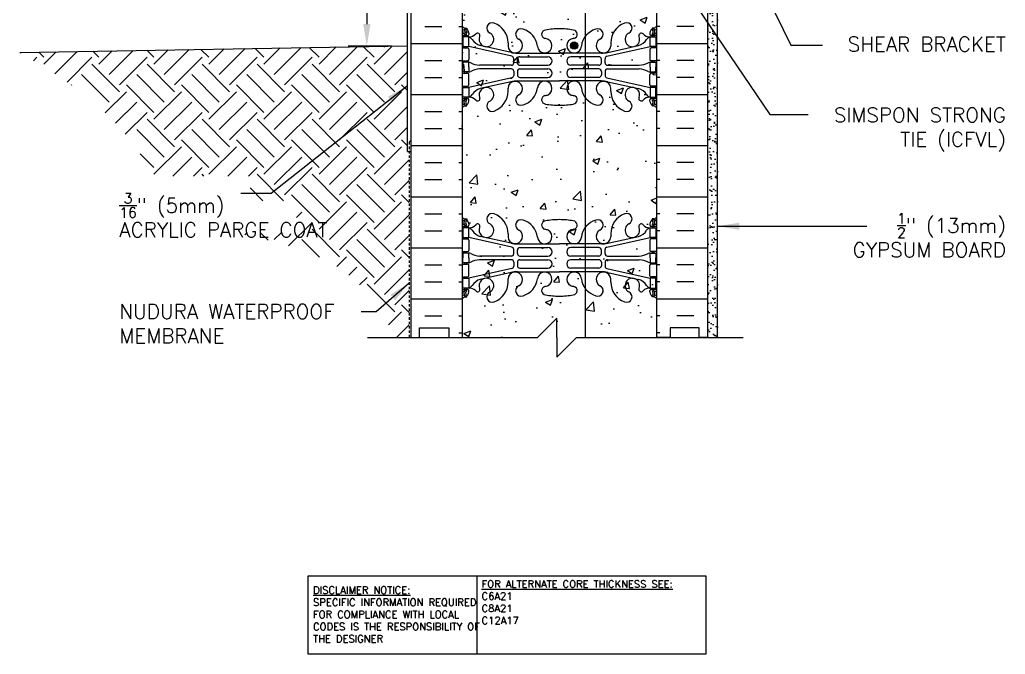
# Model space of a CAD drawing. Header units: inches. Extents: x 90.3 to 141.8, y -7.2 to 64.
# Drawn here: x 90.3 to 141, y -7.2 to 25.4 of the extents above; entities that cross this region are included whole.
import ezdxf

# ---------------------------------------------------------------- set-up
doc = ezdxf.new("R2010")
doc.units = ezdxf.units.IN
doc.header["$LTSCALE"] = 0.5
doc.header["$MEASUREMENT"] = 0
doc.linetypes.add('DASHED2', pattern=[0.375, 0.25, -0.125])
for name, color, linetype in [('HATCH', 12, 'Continuous'), ('line25', 2, 'Continuous'), ('LINE3', 3, 'Continuous'), ('LINE50', 5, 'Continuous'), ('LINE9', 9, 'Continuous'), ('TEXT', 4, 'Continuous'), ('Web_Edge', 9, 'Continuous')]:
    doc.layers.add(name, color=color, linetype=linetype)
doc.styles.add('DIM', font='romans.shx', dxfattribs={"width": 0.7})
doc.styles.add('ROMANS', font='romans.shx', dxfattribs={"height": 1.125})
doc.styles.get("Standard").update_dxf_attribs({"font": 'romans.shx', "height": 1.125})
doc.dimstyles.new('ext_12', dxfattribs={"dimscale": 12, "dimtxt": 0.09375, "dimasz": 0.09375, "dimexe": 0.09375, "dimexo": 0.0625, "dimgap": 0.0625, "dimtad": 1, "dimdec": 1, "dimzin": 3, "dimdsep": 46, "dimlunit": 4, "dimtxsty": 'DIM', "dimcen": 0.09, "dimdle": 0.09375, "dimclrt": 4, "dimadec": 0, "dimazin": 0, "dimtfac": 1, "dimtdec": 1, "dimtmove": 2, "dimatfit": 3, "dimfxl": 0, "dimfrac": 2, "dimtolj": 1, "dimtzin": 0, "dimarcsym": 0})

# ---------------------------------------------------------------- blocks, each defined once
blk = doc.blocks.new('10 web')
at = {"layer": 'Web_Edge'}
for p, q in [((-5, 6.624), (-4.922, 6.624)), ((-4.854, 6.903), (-4.764, 6.903)), ((-4.764, 6.903), (-4.764, 6.861)), ((-4.654, 6.654), (-4.654, 6.586)), ((4.654, 6.654), (4.654, 6.586)), ((4.854, 6.903), (4.764, 6.903)), ((4.764, 6.903), (4.764, 6.861)), ((5, 6.624), (4.922, 6.624)), ((-5, 6.524), (-4.717, 6.524)), ((-4.854, 6.524), (-4.854, 6.454)), ((-4.764, 6.524), (-4.764, 6.454)), ((-4.102, 6.458), (-4.09, 6.479)), ((-2.64, 6.147), (-2.641, 5.983)), ((2.64, 6.147), (2.641, 5.983)), ((4.102, 6.458), (4.09, 6.479)), ((5, 6.524), (4.716, 6.524)), ((4.764, 6.524), (4.764, 6.454)), ((4.854, 6.524), (4.854, 6.454)), ((-5, 5.884), (-4.717, 5.884)), ((-4.854, 5.954), (-4.854, 5.884)), ((-4.764, 5.954), (-4.764, 5.884)), ((-2.441, 5.457), (-4.659, 5.954)), ((-4.654, 5.821), (-4.654, 5.286)), ((-2.485, 5.655), (-4.066, 6.008)), ((-2.158, 5.619), (0, 5.619)), ((2.158, 5.619), (0, 5.619)), ((2.441, 5.457), (4.659, 5.954)), ((2.485, 5.655), (4.066, 6.008)), ((4.654, 5.821), (4.654, 5.286)), ((5, 5.884), (4.716, 5.884)), ((4.764, 5.954), (4.764, 5.884)), ((4.854, 5.954), (4.854, 5.884)), ((-5, 5.224), (-4.717, 5.224)), ((-4.854, 5.224), (-4.854, 5.154)), ((-4.764, 5.224), (-4.764, 5.154)), ((-2.344, 5.123), (-2.344, 5.335)), ((-2.156, 5.124), (-2.156, 5.308)), ((-2.031, 5.433), (-0.592, 5.433)), ((2.031, 5.433), (0.592, 5.433)), ((2.156, 5.124), (2.156, 5.308)), ((2.344, 5.123), (2.344, 5.335)), ((5, 5.224), (4.716, 5.224)), ((4.764, 5.224), (4.764, 5.154)), ((4.854, 5.224), (4.854, 5.154)), ((-5, 4.584), (-4.717, 4.584)), ((-4.854, 4.584), (-4.854, 4.654)), ((-4.764, 4.584), (-4.764, 4.654)), ((-2.469, 4.998), (-4.106, 4.998)), ((-2.469, 4.81), (-4.106, 4.81)), ((-2.344, 4.685), (-2.344, 4.472)), ((-2.156, 4.684), (-2.156, 4.5)), ((-2.031, 4.999), (-0.592, 4.999)), ((-2.031, 4.809), (-0.592, 4.809)), ((2.031, 4.999), (0.592, 4.999)), ((2.031, 4.809), (0.592, 4.809)), ((2.156, 4.684), (2.156, 4.5)), ((2.344, 4.685), (2.344, 4.472)), ((2.469, 4.998), (4.106, 4.998)), ((2.469, 4.81), (4.106, 4.81)), ((5, 4.584), (4.716, 4.584)), ((4.764, 4.584), (4.764, 4.654)), ((4.854, 4.584), (4.854, 4.654)), ((-2.441, 4.35), (-4.659, 3.854)), ((-4.654, 3.986), (-4.654, 4.521)), ((-2.485, 4.152), (-4.066, 3.799)), ((-2.158, 4.188), (0, 4.188)), ((-2.031, 4.375), (-0.592, 4.375)), ((2.158, 4.188), (0, 4.188)), ((2.031, 4.375), (0.592, 4.375)), ((2.441, 4.35), (4.659, 3.854)), ((2.485, 4.152), (4.066, 3.799)), ((4.654, 3.986), (4.654, 4.521)), ((-5, 3.924), (-4.717, 3.924)), ((-4.854, 3.854), (-4.854, 3.924)), ((-4.764, 3.854), (-4.764, 3.924)), ((-2.64, 3.66), (-2.641, 3.825)), ((2.64, 3.66), (2.641, 3.825)), ((5, 3.924), (4.716, 3.924)), ((4.764, 3.854), (4.764, 3.924)), ((4.854, 3.854), (4.854, 3.924)), ((-5, 3.284), (-4.717, 3.284)), ((-5, 3.184), (-4.922, 3.184)), ((-4.854, 3.284), (-4.854, 3.354)), ((-4.764, 3.284), (-4.764, 3.354)), ((-4.654, 3.154), (-4.654, 3.221)), ((-4.102, 3.35), (-4.09, 3.328)), ((4.102, 3.35), (4.09, 3.328)), ((4.654, 3.154), (4.654, 3.221)), ((5, 3.284), (4.716, 3.284)), ((4.764, 3.284), (4.764, 3.354)), ((4.854, 3.284), (4.854, 3.354)), ((5, 3.184), (4.922, 3.184)), ((-4.854, 2.905), (-4.764, 2.905)), ((-4.764, 2.905), (-4.764, 2.947)), ((4.764, 2.905), (4.764, 2.947)), ((4.854, 2.905), (4.764, 2.905)), ((-4.854, -2.905), (-4.764, -2.905)), ((-4.764, -2.905), (-4.764, -2.947)), ((4.854, -2.905), (4.764, -2.905)), ((4.764, -2.905), (4.764, -2.947)), ((-5, -3.184), (-4.922, -3.184)), ((-5, -3.284), (-4.717, -3.284)), ((-4.854, -3.284), (-4.854, -3.354)), ((-4.764, -3.284), (-4.764, -3.354)), ((-4.654, -3.154), (-4.654, -3.221)), ((-4.102, -3.35), (-4.09, -3.328)), ((4.102, -3.35), (4.09, -3.328)), ((4.654, -3.154), (4.654, -3.221)), ((5, -3.284), (4.716, -3.284)), ((4.764, -3.284), (4.764, -3.354)), ((4.854, -3.284), (4.854, -3.354)), ((5, -3.184), (4.922, -3.184)), ((-5, -3.924), (-4.717, -3.924)), ((-4.854, -3.854), (-4.854, -3.924)), ((-4.764, -3.854), (-4.764, -3.924)), ((-2.441, -4.35), (-4.659, -3.854)), ((-4.654, -3.986), (-4.654, -4.521)), ((-2.485, -4.152), (-4.066, -3.799)), ((-2.64, -3.66), (-2.641, -3.825)), ((2.441, -4.35), (4.659, -3.854)), ((2.485, -4.152), (4.066, -3.799)), ((2.64, -3.66), (2.641, -3.825)), ((4.654, -3.986), (4.654, -4.521)), ((5, -3.924), (4.716, -3.924)), ((4.764, -3.854), (4.764, -3.924)), ((4.854, -3.854), (4.854, -3.924)), ((-2.344, -4.685), (-2.344, -4.472)), ((-2.158, -4.188), (0, -4.188)), ((-2.156, -4.684), (-2.156, -4.5)), ((-2.031, -4.375), (-0.592, -4.375)), ((2.158, -4.188), (0, -4.188)), ((2.031, -4.375), (0.592, -4.375)), ((2.156, -4.684), (2.156, -4.5)), ((2.344, -4.685), (2.344, -4.472)), ((-5, -4.584), (-4.717, -4.584)), ((-4.854, -4.584), (-4.854, -4.654)), ((-4.764, -4.584), (-4.764, -4.654)), ((-2.469, -4.81), (-4.106, -4.81)), ((-2.469, -4.998), (-4.106, -4.998)), ((-2.031, -4.809), (-0.592, -4.809)), ((-2.031, -4.999), (-0.592, -4.999)), ((2.031, -4.809), (0.592, -4.809)), ((2.031, -4.999), (0.592, -4.999)), ((2.469, -4.81), (4.106, -4.81)), ((2.469, -4.998), (4.106, -4.998)), ((5, -4.584), (4.716, -4.584)), ((4.764, -4.584), (4.764, -4.654)), ((4.854, -4.584), (4.854, -4.654)), ((-5, -5.224), (-4.717, -5.224)), ((-4.854, -5.224), (-4.854, -5.154)), ((-4.764, -5.224), (-4.764, -5.154)), ((-2.441, -5.457), (-4.659, -5.954)), ((-4.654, -5.821), (-4.654, -5.286)), ((-2.344, -5.123), (-2.344, -5.335)), ((-2.156, -5.124), (-2.156, -5.308)), ((-2.031, -5.433), (-0.592, -5.433)), ((2.031, -5.433), (0.592, -5.433)), ((2.156, -5.124), (2.156, -5.308)), ((2.344, -5.123), (2.344, -5.335)), ((2.441, -5.457), (4.659, -5.954)), ((4.654, -5.821), (4.654, -5.286)), ((5, -5.224), (4.716, -5.224)), ((4.764, -5.224), (4.764, -5.154)), ((4.854, -5.224), (4.854, -5.154)), ((-5, -5.884), (-4.717, -5.884)), ((-4.854, -5.954), (-4.854, -5.884)), ((-4.764, -5.954), (-4.764, -5.884)), ((-2.485, -5.655), (-4.066, -6.008)), ((-2.64, -6.147), (-2.641, -5.983)), ((-2.158, -5.619), (0, -5.619)), ((2.158, -5.619), (0, -5.619)), ((2.485, -5.655), (4.066, -6.008)), ((2.64, -6.147), (2.641, -5.983)), ((5, -5.884), (4.716, -5.884)), ((4.764, -5.954), (4.764, -5.884)), ((4.854, -5.954), (4.854, -5.884)), ((-5, -6.524), (-4.717, -6.524)), ((-4.854, -6.524), (-4.854, -6.454)), ((-4.764, -6.524), (-4.764, -6.454)), ((-4.102, -6.458), (-4.09, -6.479)), ((4.102, -6.458), (4.09, -6.479)), ((5, -6.524), (4.716, -6.524)), ((4.764, -6.524), (4.764, -6.454)), ((4.854, -6.524), (4.854, -6.454)), ((-5, -6.624), (-4.922, -6.624)), ((-4.854, -6.903), (-4.764, -6.903)), ((-4.764, -6.903), (-4.764, -6.861)), ((-4.654, -6.654), (-4.654, -6.586)), ((4.654, -6.654), (4.654, -6.586)), ((4.764, -6.903), (4.764, -6.861)), ((4.854, -6.903), (4.764, -6.903)), ((5, -6.624), (4.922, -6.624))]:
    blk.add_line(p, q, dxfattribs=at)
for points in [[(-4.959, 5.954), (-4.659, 5.954), (-4.659, 6.454), (-4.959, 6.454)], [(4.959, 5.954), (4.659, 5.954), (4.659, 6.454), (4.959, 6.454)], [(-4.959, 3.854), (-4.659, 3.854), (-4.659, 3.354), (-4.959, 3.354)], [(4.959, 3.854), (4.659, 3.854), (4.659, 3.354), (4.959, 3.354)], [(-4.959, -3.854), (-4.659, -3.854), (-4.659, -3.354), (-4.959, -3.354)], [(4.959, -3.854), (4.659, -3.854), (4.659, -3.354), (4.959, -3.354)], [(-4.959, -5.954), (-4.659, -5.954), (-4.659, -6.454), (-4.959, -6.454)], [(4.959, -5.954), (4.659, -5.954), (4.659, -6.454), (4.959, -6.454)]]:
    blk.add_lwpolyline(points, close=True, dxfattribs=at)
for points in [[(-4.659, 4.904), (-4.659, 5.154), (-4.959, 5.154), (-4.959, 4.904)], [(4.659, 4.904), (4.659, 5.154), (4.959, 5.154), (4.959, 4.904)], [(-4.659, 4.904), (-4.659, 4.654), (-4.959, 4.654), (-4.959, 4.904)], [(4.659, 4.904), (4.659, 4.654), (4.959, 4.654), (4.959, 4.904)], [(-4.659, -4.904), (-4.659, -4.654), (-4.959, -4.654), (-4.959, -4.904)], [(-4.659, -4.904), (-4.659, -5.154), (-4.959, -5.154), (-4.959, -4.904)], [(4.659, -4.904), (4.659, -4.654), (4.959, -4.654), (4.959, -4.904)], [(4.659, -4.904), (4.659, -5.154), (4.959, -5.154), (4.959, -4.904)]]:
    blk.add_lwpolyline(points, dxfattribs=at)
for centre, radius, start, end in [((-3.456, 6.908), 0.277, 67.32, 247.32), ((-3.732, 6.141), 1.092, 0.3332, 69.4825), ((3.732, 6.141), 1.092, 110.5175, 179.6668), ((3.456, 6.908), 0.277, 292.68, 112.68), ((-4.654, 7.361), 0.5, 226.2122, 250.5288), ((-4.654, 7.361), 0.6, 234.7832, 245.0748), ((-4.922, 6.643), 0.0196, 269.4032, 15.4901), ((-4.66, 6.708), 0.25, 140.1145, 222.4609), ((-4.916, 6.798), 0.021, 343.464, 63.9957), ((-4.818, 6.839), 0.045, 321.448, 139.1879), ((-4.812, 6.57), 0.045, 222.4609, 42.4609), ((-4.904, 6.654), 0.25, 0, 70.5288), ((-4.66, 6.708), 0.16, 140.0001, 222.4609), ((-4.717, 6.586), 0.0625, 270, 0), ((-4.634, 6.894), 0.441, 266.7976, 318.9873), ((-4.207, 6.523), 0.125, 339.6243, 138.9873), ((-3.75, 6.327), 0.375, 159.6243, 60.0685), ((-1.973, 6.591), 0.277, 67.32, 247.32), ((-2.157, 5.854), 1.034, 6.6669, 73.6635), ((-0.694, 6.586), 0.22, 95.1835, 255.7396), ((-0.017, 3.092), 3.777, 89.7394, 100.6275), ((0.017, 3.092), 3.777, 79.3725, 90.2606), ((0.694, 6.586), 0.22, 284.2604, 84.8165), ((2.157, 5.854), 1.034, 106.3365, 173.3331), ((1.973, 6.591), 0.277, 292.68, 112.68), ((3.75, 6.327), 0.375, 119.9315, 20.3757), ((4.207, 6.523), 0.125, 41.0127, 200.3757), ((4.634, 6.894), 0.441, 221.0127, 273.2024), ((4.904, 6.654), 0.25, 109.4712, 180), ((4.716, 6.586), 0.0625, 180, 270), ((4.812, 6.57), 0.045, 137.5391, 317.5391), ((4.818, 6.839), 0.045, 40.8121, 218.552), ((4.66, 6.708), 0.16, 317.5391, 39.9999), ((4.654, 7.361), 0.5, 289.4712, 313.7891), ((4.66, 6.708), 0.25, 317.5391, 39.8855), ((4.916, 6.798), 0.021, 116.0043, 196.536), ((4.922, 6.643), 0.0196, 164.5099, 270.5968), ((4.654, 7.361), 0.6, 294.9252, 305.2168), ((-4.781, 6.111), 0.364, 34.9775, 70.3387), ((-3.858, 6.722), 0.743, 212.7919, 253.8107), ((-2.267, 6.01), 0.375, 184.2448, 60.0685), ((-0.756, 6.002), 0.375, 184.2448, 60.0685), ((-0.863, 5.546), 0.834, 69.3729, 82.1063), ((0.756, 6.002), 0.375, 119.9315, 355.7552), ((0.863, 5.546), 0.834, 97.8937, 110.6271), ((2.267, 6.01), 0.375, 119.9315, 355.7552), ((3.858, 6.722), 0.743, 286.1893, 327.2081), ((4.781, 6.111), 0.364, 109.6613, 145.0225), ((-4.717, 5.821), 0.0625, 0, 90), ((-2.158, 7.119), 1.5, 257.4135, 270), ((2.158, 7.119), 1.5, 270, 282.5865), ((4.716, 5.821), 0.0625, 90, 180), ((-4.717, 5.286), 0.0625, 270, 0), ((-4.663, 4.935), 0.219, 60.4937, 88.92), ((-4.018, 6.165), 1.17, 242.6365, 265.6505), ((-2.469, 5.123), 0.125, 270, 0), ((-2.469, 5.335), 0.125, 0, 77.3767), ((-2.031, 5.308), 0.125, 90, 180), ((-2.031, 5.124), 0.125, 180, 270), ((-0.592, 5.216), 0.217, 270, 90), ((0.592, 5.216), 0.217, 90, 270), ((2.031, 5.308), 0.125, 0, 90), ((2.031, 5.124), 0.125, 270, 360), ((2.469, 5.335), 0.125, 102.6233, 180), ((2.469, 5.123), 0.125, 180, 270), ((4.018, 6.165), 1.17, 274.3495, 297.3635), ((4.663, 4.935), 0.219, 91.08, 119.5063), ((4.716, 5.286), 0.0625, 180, 270), ((-4.717, 4.521), 0.0625, 0, 90), ((-4.663, 4.873), 0.219, 271.08, 299.5063), ((-4.018, 3.643), 1.17, 94.3495, 117.3635), ((-2.469, 4.685), 0.125, 0, 90), ((-2.031, 4.684), 0.125, 90, 180), ((-0.592, 4.592), 0.217, 270, 90), ((0.592, 4.592), 0.217, 90, 270), ((2.031, 4.684), 0.125, 0, 90), ((2.469, 4.685), 0.125, 90, 180), ((4.018, 3.643), 1.17, 62.6365, 85.6505), ((4.663, 4.873), 0.219, 240.4937, 268.92), ((4.716, 4.521), 0.0625, 90, 180), ((-2.267, 3.797), 0.375, 299.9315, 175.7552), ((-2.158, 2.688), 1.5, 90, 102.5865), ((-2.469, 4.472), 0.125, 282.6233, 0), ((-2.031, 4.5), 0.125, 180, 270), ((-0.756, 3.806), 0.375, 299.9315, 175.7552), ((0.756, 3.806), 0.375, 4.2448, 240.0685), ((2.267, 3.797), 0.375, 4.2448, 240.0685), ((2.031, 4.5), 0.125, 270, 0), ((2.158, 2.688), 1.5, 77.4135, 90), ((2.469, 4.472), 0.125, 180, 257.3767), ((-4.717, 3.986), 0.0625, 270, 0), ((-3.858, 3.085), 0.743, 106.1893, 147.2081), ((-3.75, 3.48), 0.375, 299.9315, 200.3757), ((-3.732, 3.667), 1.092, 290.5175, 359.6668), ((-2.157, 3.954), 1.034, 286.3365, 353.3331), ((2.157, 3.954), 1.034, 186.6669, 253.6635), ((3.732, 3.667), 1.092, 180.3332, 249.4825), ((3.75, 3.48), 0.375, 339.6243, 240.0685), ((3.858, 3.085), 0.743, 32.7919, 73.8107), ((4.716, 3.986), 0.0625, 180, 270), ((-4.922, 3.164), 0.0196, 344.5099, 90.5968), ((-4.66, 3.099), 0.25, 137.5391, 219.8855), ((-4.812, 3.238), 0.045, 317.5391, 137.5391), ((-4.904, 3.154), 0.25, 289.4712, 360), ((-4.66, 3.099), 0.16, 137.5391, 219.9999), ((-4.717, 3.221), 0.0625, 360, 90), ((-4.781, 3.696), 0.364, 289.6613, 325.0225), ((-4.634, 2.913), 0.441, 41.0127, 93.2024), ((-4.207, 3.285), 0.125, 221.0127, 20.3757), ((-3.456, 2.9), 0.277, 112.68, 292.68), ((-1.973, 3.217), 0.277, 112.68, 292.68), ((-0.694, 3.222), 0.22, 104.2604, 264.8165), ((-0.863, 4.262), 0.834, 277.8937, 290.6271), ((0.863, 4.262), 0.834, 249.3729, 262.1063), ((0.694, 3.222), 0.22, 275.1835, 75.7396), ((1.973, 3.217), 0.277, 247.32, 67.32), ((3.456, 2.9), 0.277, 247.32, 67.32), ((4.207, 3.285), 0.125, 159.6243, 318.9873), ((4.634, 2.913), 0.441, 86.7976, 138.9873), ((4.781, 3.696), 0.364, 214.9775, 250.3387), ((4.716, 3.221), 0.0625, 90, 180), ((4.904, 3.154), 0.25, 180, 250.5288), ((4.812, 3.238), 0.045, 42.4609, 222.4609), ((4.66, 3.099), 0.16, 320.0001, 42.4609), ((4.66, 3.099), 0.25, 320.1145, 42.4609), ((4.922, 3.164), 0.0196, 89.4032, 195.4901), ((-4.654, 2.447), 0.6, 114.9252, 125.2158), ((-4.654, 2.447), 0.5, 109.4712, 133.7878), ((-4.916, 3.01), 0.021, 296.0043, 16.536), ((-4.818, 2.968), 0.045, 220.8121, 38.552), ((-0.017, 6.716), 3.777, 259.3725, 270.2606), ((0.017, 6.716), 3.777, 269.7394, 280.6275), ((4.818, 2.968), 0.045, 141.448, 319.1879), ((4.654, 2.447), 0.5, 46.2109, 70.5288), ((4.916, 3.01), 0.021, 163.464, 243.9957), ((4.654, 2.447), 0.6, 54.7832, 65.0748), ((-4.654, -2.447), 0.5, 226.2122, 250.5288), ((-4.654, -2.447), 0.6, 234.7842, 245.0748), ((-4.66, -3.099), 0.25, 140.1145, 222.4609), ((-4.916, -3.01), 0.021, 343.464, 63.9957), ((-4.818, -2.968), 0.045, 321.448, 139.1879), ((-4.904, -3.154), 0.25, 0, 70.5288), ((-4.66, -3.099), 0.16, 140.0001, 222.4609), ((-3.456, -2.9), 0.277, 67.32, 247.32), ((-3.732, -3.667), 1.092, 0.3332, 69.4825), ((-1.973, -3.217), 0.277, 67.32, 247.32), ((-2.157, -3.954), 1.034, 6.6669, 73.6635), ((-0.694, -3.222), 0.22, 95.1835, 255.7396), ((-0.017, -6.716), 3.777, 89.7394, 100.6275), ((0.017, -6.716), 3.777, 79.3725, 90.2606), ((0.694, -3.222), 0.22, 284.2604, 84.8165), ((2.157, -3.954), 1.034, 106.3365, 173.3331), ((1.973, -3.217), 0.277, 292.68, 112.68), ((3.732, -3.667), 1.092, 110.5175, 179.6668), ((3.456, -2.9), 0.277, 292.68, 112.68), ((4.904, -3.154), 0.25, 109.4712, 180), ((4.818, -2.968), 0.045, 40.8121, 218.552), ((4.66, -3.099), 0.16, 317.5391, 39.9999), ((4.654, -2.447), 0.5, 289.4712, 313.7891), ((4.66, -3.099), 0.25, 317.5391, 39.8855), ((4.916, -3.01), 0.021, 116.0043, 196.536), ((4.654, -2.447), 0.6, 294.9252, 305.2168), ((-4.922, -3.164), 0.0196, 269.4032, 15.4901), ((-4.812, -3.238), 0.045, 222.4609, 42.4609), ((-4.717, -3.221), 0.0625, 270, 0), ((-4.634, -2.913), 0.441, 266.7976, 318.9873), ((-4.781, -3.696), 0.364, 34.9775, 70.3387), ((-3.858, -3.085), 0.743, 212.7919, 253.8107), ((-4.207, -3.285), 0.125, 339.6243, 138.9873), ((-3.75, -3.48), 0.375, 159.6243, 60.0685), ((-2.267, -3.797), 0.375, 184.2448, 60.0685), ((-0.756, -3.806), 0.375, 184.2448, 60.0685), ((-0.863, -4.262), 0.834, 69.3729, 82.1063), ((0.756, -3.806), 0.375, 119.9315, 355.7552), ((0.863, -4.262), 0.834, 97.8937, 110.6271), ((2.267, -3.797), 0.375, 119.9315, 355.7552), ((3.75, -3.48), 0.375, 119.9315, 20.3757), ((3.858, -3.085), 0.743, 286.1893, 327.2081), ((4.207, -3.285), 0.125, 41.0127, 200.3757), ((4.634, -2.913), 0.441, 221.0127, 273.2024), ((4.781, -3.696), 0.364, 109.6613, 145.0225), ((4.716, -3.221), 0.0625, 180, 270), ((4.812, -3.238), 0.045, 137.5391, 317.5391), ((4.922, -3.164), 0.0196, 164.5099, 270.5968), ((-4.717, -3.986), 0.0625, 0, 90), ((4.716, -3.986), 0.0625, 90, 180), ((-4.717, -4.521), 0.0625, 270, 0), ((-2.158, -2.688), 1.5, 257.4135, 270), ((-2.469, -4.472), 0.125, 0, 77.3767), ((-2.031, -4.5), 0.125, 90, 180), ((-0.592, -4.592), 0.217, 270, 90), ((0.592, -4.592), 0.217, 90, 270), ((2.031, -4.5), 0.125, 0, 90), ((2.158, -2.688), 1.5, 270, 282.5865), ((2.469, -4.472), 0.125, 102.6233, 180), ((4.716, -4.521), 0.0625, 180, 270), ((-4.663, -4.873), 0.219, 60.4937, 88.92), ((-4.018, -3.643), 1.17, 242.6365, 265.6505), ((-4.018, -6.165), 1.17, 94.3495, 117.3635), ((-2.469, -4.685), 0.125, 270, 0), ((-2.469, -5.123), 0.125, 0, 90), ((-2.031, -4.684), 0.125, 180, 270), ((-2.031, -5.124), 0.125, 90, 180), ((-0.592, -5.216), 0.217, 270, 90), ((0.592, -5.216), 0.217, 90, 270), ((2.031, -4.684), 0.125, 270, 360), ((2.031, -5.124), 0.125, 0, 90), ((2.469, -4.685), 0.125, 180, 270), ((2.469, -5.123), 0.125, 90, 180), ((4.018, -3.643), 1.17, 274.3495, 297.3635), ((4.018, -6.165), 1.17, 62.6365, 85.6505), ((4.663, -4.873), 0.219, 91.08, 119.5063), ((-4.717, -5.286), 0.0625, 0, 90), ((-4.663, -4.935), 0.219, 271.08, 299.5063), ((-2.469, -5.335), 0.125, 282.6233, 0), ((-2.031, -5.308), 0.125, 180, 270), ((2.031, -5.308), 0.125, 270, 0), ((2.469, -5.335), 0.125, 180, 257.3767), ((4.663, -4.935), 0.219, 240.4937, 268.92), ((4.716, -5.286), 0.0625, 90, 180), ((-4.717, -5.821), 0.0625, 270, 0), ((-3.858, -6.722), 0.743, 106.1893, 147.2081), ((-3.75, -6.327), 0.375, 299.9315, 200.3757), ((-2.267, -6.01), 0.375, 299.9315, 175.7552), ((-2.158, -7.119), 1.5, 90, 102.5865), ((-2.157, -5.854), 1.034, 286.3365, 353.3331), ((-0.756, -6.002), 0.375, 299.9315, 175.7552), ((0.756, -6.002), 0.375, 4.2448, 240.0685), ((2.157, -5.854), 1.034, 186.6669, 253.6635), ((2.267, -6.01), 0.375, 4.2448, 240.0685), ((2.158, -7.119), 1.5, 77.4135, 90), ((3.75, -6.327), 0.375, 339.6243, 240.0685), ((3.858, -6.722), 0.743, 32.7919, 73.8107), ((4.716, -5.821), 0.0625, 180, 270), ((-4.66, -6.708), 0.25, 137.5391, 219.8855), ((-4.812, -6.57), 0.045, 317.5391, 137.5391), ((-4.717, -6.586), 0.0625, 360, 90), ((-4.781, -6.111), 0.364, 289.6613, 325.0225), ((-4.634, -6.894), 0.441, 41.0127, 93.2024), ((-4.207, -6.523), 0.125, 221.0127, 20.3757), ((-3.732, -6.141), 1.092, 290.5175, 359.6668), ((-1.973, -6.591), 0.277, 112.68, 292.68), ((-0.694, -6.586), 0.22, 104.2604, 264.8165), ((-0.863, -5.546), 0.834, 277.8937, 290.6271), ((0.863, -5.546), 0.834, 249.3729, 262.1063), ((0.694, -6.586), 0.22, 275.1835, 75.7396), ((1.973, -6.591), 0.277, 247.32, 67.32), ((3.732, -6.141), 1.092, 180.3332, 249.4825), ((4.207, -6.523), 0.125, 159.6243, 318.9873), ((4.634, -6.894), 0.441, 86.7976, 138.9873), ((4.781, -6.111), 0.364, 214.9775, 250.3387), ((4.716, -6.586), 0.0625, 90, 180), ((4.812, -6.57), 0.045, 42.4609, 222.4609), ((4.66, -6.708), 0.25, 320.1145, 42.4609), ((-4.654, -7.361), 0.6, 114.9252, 125.2168), ((-4.654, -7.361), 0.5, 109.4712, 133.7878), ((-4.922, -6.643), 0.0196, 344.5099, 90.5968), ((-4.916, -6.798), 0.021, 296.0043, 16.536), ((-4.818, -6.839), 0.045, 220.8121, 38.552), ((-4.904, -6.654), 0.25, 289.4712, 360), ((-4.66, -6.708), 0.16, 137.5391, 219.9999), ((-3.456, -6.908), 0.277, 112.68, 292.68), ((-0.017, -3.092), 3.777, 259.3725, 270.2606), ((0.017, -3.092), 3.777, 269.7394, 280.6275), ((3.456, -6.908), 0.277, 247.32, 67.32), ((4.904, -6.654), 0.25, 180, 250.5288), ((4.818, -6.839), 0.045, 141.448, 319.1879), ((4.66, -6.708), 0.16, 320.0001, 42.4609), ((4.654, -7.361), 0.5, 46.2109, 70.5288), ((4.916, -6.798), 0.021, 163.464, 243.9957), ((4.922, -6.643), 0.0196, 89.4032, 195.4901), ((4.654, -7.361), 0.6, 54.7832, 65.0748)]:
    blk.add_arc(centre, radius, start, end, dxfattribs=at)
for points in [[(-2.156, 5.129), (-2.156, 5.303)], [(2.156, 5.129), (2.156, 5.303)], [(-2.156, 4.679), (-2.156, 4.505)], [(2.156, 4.679), (2.156, 4.505)], [(-2.156, -4.679), (-2.156, -4.505)], [(2.156, -4.679), (2.156, -4.505)], [(-2.156, -5.129), (-2.156, -5.303)], [(2.156, -5.129), (2.156, -5.303)]]:
    blk.add_open_spline(points, degree=1, dxfattribs=at)

msp = doc.modelspace()

# ---------------------------------------------------------------- hatches: boundary and pattern name
at = {"layer": 'HATCH'}
h = msp.add_hatch(dxfattribs=at)
h.set_pattern_fill('AR-CONC', color=256, scale=0.5, style=0)
h.paths.add_polyline_path([(123.062, 55.08, 0.520567), (122.979, 55.08, 0.520567), (122.89, 55.08, 0.520567), (122.759, 55.08, 0.520567), (122.659, 55.038, 0.520567), (122.455, 55.038, 0.520567), (122.261, 55.038, 0.520567), (122.04, 55.038, 0.520567), (121.862, 55.038, 0.520567), (121.762, 55.038, 0.520567), (121.605, 55.038, 0.520567), (121.453, 55.038, 0.520567), (121.306, 55.038, 0.520567), (121.127, 55.038, 0.272614), (121.062, 55.068, 0.272614), (120.997, 55.038, 0.520567), (120.819, 55.038, 0.520567), (120.672, 55.038, 0.520567), (120.52, 55.038, 0.520567), (120.362, 55.038, 0.520567), (120.263, 55.038, 0.520567), (120.084, 55.038, 0.520567), (119.864, 55.038, 0.520567), (119.67, 55.038, 0.520567), (119.465, 55.038, 0.520567), (119.366, 55.08, 0.520567), (119.234, 55.08, 0.520567), (119.145, 55.08, 0.520567), (119.062, 55.08, 0.520567), (118.979, 55.08, 0.520567), (118.89, 55.08, 0.520567), (118.759, 55.08, 0.520567), (118.659, 55.038, 0.520567), (118.455, 55.038, 0.520567), (118.261, 55.038, 0.520567), (118.04, 55.038, 0.520567), (117.862, 55.038, 0.520567), (117.762, 55.038, 0.520567), (117.605, 55.038, 0.520567), (117.453, 55.038, 0.520567), (117.306, 55.038, 0.520567), (117.127, 55.038, 0.520567), (117.012, 55.038, 0.520567), (116.923, 55.038, 0.520567), (116.802, 55.038, 0.520567), (116.687, 55.038, 0.520567), (116.582, 55.038, 0.520567), (116.275, 55.038, 0.520567), (116.165, 55.038, 0.520567), (115.919, 55.038, 0.520567), (115.719, 55.038, 0.520567), (115.509, 55.038, 0.520567), (115.231, 55.038, 0.520567), (115.043, 55.038, 0.520567), (114.948, 55.038, 0.520567), (114.723, 55.038, 0.520567), (114.602, 55.038, 0.520567), (114.392, 55.038, 0.520567), (114.182, 55.038, 0.520567), (114.056, 55.038, 0.520567), (113.93, 55.038, 0.520567), (113.72, 55.038, 0.520567), (113.616, 55.038, 0.520567), (113.432, 55.038, 0.520567), (113.311, 55.038, 0.614842), (113.062, 55.002), (113.062, 45.034), (113.062, 27.034), (113.062, 9.034), (116.937, 9.034), (117.937, 10.034), (117.937, 9.034), (117.937, 8.034), (118.937, 9.034), (123.062, 9.034), (123.062, 21.409), (123.062, 27.034), (120.187, 27.034), (119.687, 27.534), (119.687, 28.659), (120.187, 29.159), (123.062, 29.159), (123.062, 32.909), (120.187, 32.909), (119.687, 33.409), (119.687, 34.534), (120.187, 35.034), (123.062, 35.034), (123.062, 45.034)])
h.paths.add_polyline_path([(120.14, 42.347, -1), (119.765, 42.347, -1)], flags=16)
h.paths.add_polyline_path([(119.008, 24.04, -1), (118.633, 24.04, -1)], flags=16)
h = msp.add_hatch(dxfattribs=at)
h.set_pattern_fill('INSUL', color=256, scale=7, style=0)
h.set_pattern_definition([(0, (-2813.0993, -387.9751), (0, 2.625), []), (0, (-2813.0993, -387.1001), (0, 2.625), [0.875, -0.875]), (0, (-2813.0993, -386.2251), (0, 2.625), [0.875, -0.875])])
h.paths.add_polyline_path([(110.437, 9.034), (110.875, 9.034), (110.875, 9.534), (112.375, 9.534), (112.375, 9.034), (113.062, 9.034), (113.062, 27.034), (112.375, 27.034), (112.375, 27.534), (110.875, 27.534), (110.875, 27.034), (110.437, 27.034)])
h = msp.add_hatch(dxfattribs=at)
h.set_pattern_fill('INSUL', color=256, scale=7, style=0)
h.set_pattern_definition([(180, (3049.224, -387.9751), (0, 2.625), []), (180, (3049.224, -387.1001), (0, 2.625), [0.875, -0.875]), (180, (3049.224, -386.2251), (0, 2.625), [0.875, -0.875])])
h.paths.add_polyline_path([(125.687, 9.034), (125.25, 9.034), (125.25, 9.534), (123.75, 9.534), (123.75, 9.034), (123.062, 9.034), (123.062, 27.034), (123.75, 27.034), (123.75, 27.534), (125.25, 27.534), (125.25, 27.034), (125.687, 27.034)])
h = msp.add_hatch(dxfattribs=at)
h.set_pattern_fill('AR-SAND', color=256, scale=0.25, style=0)
h.set_pattern_definition([(37.5, (68.3863, 7.7802), (-0.0157483, 0.481706), [0, -0.38, 0, -0.425, 0, -0.40625]), (7.5, (68.3863, 7.7802), (0.442444, 0.7055365), [0, -0.205, 0, -0.3425, 0, -0.13125]), (327.5, (68.0788, 7.7802), (0.7785355, 0.0014148), [0, -0.125, 0, -0.45, 0, -0.5875]), (317.5, (68.0788, 7.7802), (0.751532, 0.219419), [0, -0.0625, 0, -0.295, 0, -0.3375])])
h.paths.add_polyline_path([(126.187, 26.534), (125.687, 26.534), (125.687, 9.034), (126.187, 9.034)])
h = msp.add_hatch(dxfattribs=at)
h.set_pattern_fill('EARTH', color=256, scale=8, angle=45, style=0)
h.set_pattern_definition([(45, (10.6012, -88.286), (2e-16, 2.828427), [2, -2]), (45, (10.071, -87.7556), (2e-16, 2.828427), [2, -2]), (45, (9.5406, -87.2253), (2e-16, 2.828427), [2, -2]), (135, (9.5406, -86.8717), (-2.828427, 4e-16), [2, -2]), (135, (10.071, -86.3414), (-2.828427, 4e-16), [2, -2]), (135, (10.6012, -85.811), (-2.828427, 4e-16), [2, -2])])
edge = h.paths.add_edge_path()
edge.add_spline(control_points=[(101.319, 14.443), (104.338, 13.808), (106.98, 12.982), (108.518, 10.887), (108.906, 10.275)], knot_values=[15.477298, 15.477298, 15.477298, 15.477298, 21.162657, 23.307813, 23.307813, 23.307813, 23.307813], degree=3, periodic=0)
edge.add_line((108.906, 10.275), (109.687, 9.034))
edge.add_line((109.687, 9.034), (110.344, 9.034))
edge.add_line((110.344, 9.034), (110.344, 18.593))
edge.add_line((110.344, 18.593), (110.25, 18.593))
edge.add_line((110.25, 18.593), (110.25, 24.034))
edge.add_line((110.25, 24.034), (90.328, 23.686))
edge.add_spline(control_points=[(90.328, 23.686), (91.446, 23.024), (93.722, 21.676), (95.941, 19.427), (96.938, 17.861), (97.232, 17.338)], knot_values=[0, 0, 0, 0, 3.887421, 7.907558, 9.371794, 9.371794, 9.371794, 9.371794], degree=3, periodic=0)
edge.add_line((97.232, 17.338), (102.165, 17.338))
edge.add_line((102.165, 17.338), (102.165, 16.069))
edge.add_line((102.165, 16.069), (104.548, 16.069))
edge.add_line((104.548, 16.069), (104.548, 14.443))
edge.add_line((104.548, 14.443), (101.319, 14.443))
at = {"layer": 'LINE3'}
msp.add_hatch(color=256, dxfattribs=at).paths.add_polyline_path([(118.633, 24.04, 1), (119.008, 24.04, 1)])

# ---------------------------------------------------------------- linework, layer by layer
at = {"layer": 'line25'}
for p, q in [((123.062, 21.409), (123.062, 45.034)), ((113.062, 27.034), (113.062, 9.034)), ((123.062, 9.034), (123.062, 21.409))]:
    msp.add_line(p, q, dxfattribs=at)
at = {"layer": 'LINE3'}
msp.add_line((119.385, 35.034), (119.385, 9.034), dxfattribs=at)
msp.add_circle((118.821, 24.04), 0.188, dxfattribs=at)
at = {"layer": 'LINE50'}
for p, q in [((110.437, 9.034), (110.437, 27.034)), ((125.687, 9.034), (125.687, 27.034)), ((90.328, 23.686), (110.25, 24.034))]:
    msp.add_line(p, q, dxfattribs=at)
for points in [[(110.437, 9.034), (110.875, 9.034), (110.875, 9.534), (112.375, 9.534), (112.375, 9.034), (113.062, 9.034)], [(125.687, 9.034), (125.25, 9.034), (125.25, 9.534), (123.75, 9.534), (123.75, 9.034), (123.062, 9.034)]]:
    msp.add_lwpolyline(points, dxfattribs=at)
at = {"layer": 'LINE9'}
for p, q in [((110.25, 18.593), (110.25, 30.593)), ((126.187, 9.034), (126.187, 26.534)), ((110.25, 18.593), (110.437, 18.593)), ((117.937, 10.034), (116.937, 9.034)), ((117.937, 9.034), (117.937, 10.034)), ((108.202, 9.034), (116.937, 9.034)), ((117.937, 8.034), (118.937, 9.034)), ((117.937, 9.034), (117.937, 8.034)), ((118.937, 9.034), (127.498, 9.034))]:
    msp.add_line(p, q, dxfattribs=at)
at = {"layer": 'LINE9', "linetype": 'DASHED2'}
for q in [(110.437, 19.169), (110.344, 9.034)]:
    msp.add_line((110.344, 19.075), q, dxfattribs=at)
at = {"layer": 'TEXT'}
for p, q in [((108.167, 28.909), (108.167, 25.145)), ((109.436, 24.02), (107.207, 24.02))]:
    msp.add_line(p, q, dxfattribs=at)
msp.add_lwpolyline([(105.159, -3.219), (113.815, -3.219), (113.815, -7.245), (105.159, -7.245)], close=True, dxfattribs=at)
msp.add_lwpolyline([(113.815, -3.219), (125.588, -3.219), (125.588, -7.245), (113.815, -7.245)], dxfattribs=at)
msp.add_solid([(107.978, 25.145), (108.353, 25.145), (108.166, 24.02)], dxfattribs=at)

# ---------------------------------------------------------------- block references
at = {"rotation": 180}
msp.add_blockref('10 web', (118.062, 18.034), dxfattribs=at)

# ---------------------------------------------------------------- texts
at = {"layer": 'TEXT', "char_height": 0.75, "style": 'ROMANS'}
for s, insert, width, attachment_point in [('SHEAR BRACKET', (141.008, 24.113), 11.43486, 6), ('SIMSPON STRONG TIE (ICFVL)', (141.008, 19.725), 10.60311, 6), ('\\A1;{\\H0.7x;\\S3/16;}" (5mm) \\PACRYLIC PARGE COAT', (95.446, 15.327), 11.74859, 4), ('\\A1;{\\H0.7x;\\S1/2;}" (13mm) GYPSUM BOARD', (141.008, 14.296), 10.10948, 6), ('\\A1;NUDURA WATERPROOF MEMBRANE', (95.446, 9.745), 12.78313, 4)]:
    msp.add_mtext(s, dxfattribs=dict(at, insert=insert, width=width, attachment_point=attachment_point))
at = {"layer": 'TEXT', "char_height": 0.375, "attachment_point": 4}
for s, insert, width in [('{\\LFOR ALTERNATE CORE THICKNESS SEE:\\P}C6A21\\PC8A21\\PC12A17', (114.065, -4.57), 15.5553), ('{\\LDISCLAIMER NOTICE:}\\PSPECIFIC INFORMATION REQUIRED FOR COMPLIANCE WITH LOCAL CODES IS THE RESPONSIBILITY OF THE DESIGNER', (105.404, -5.197), 9.3349)]:
    msp.add_mtext(s, dxfattribs=dict(at, insert=insert, width=width))

# ---------------------------------------------------------------- leaders
at = {"layer": 'TEXT'}
for points in [[(127.424, 29.259), (129.947, 24.07), (131.575, 24.07)], [(123.795, 28.012), (128.879, 20.496), (130.847, 20.496)], [(110.25, 21.967), (103.255, 16.435), (101.693, 16.435)], [(126.187, 14.756), (133.862, 14.756)], [(110.344, 11.836), (108.643, 10.356), (107.868, 10.356)]]:
    msp.add_leader(points, dimstyle='ext_12', override={"dimgap": 0.0625, "dimtad": 0}, dxfattribs=at)

doc.saveas('drawing.dxf')
